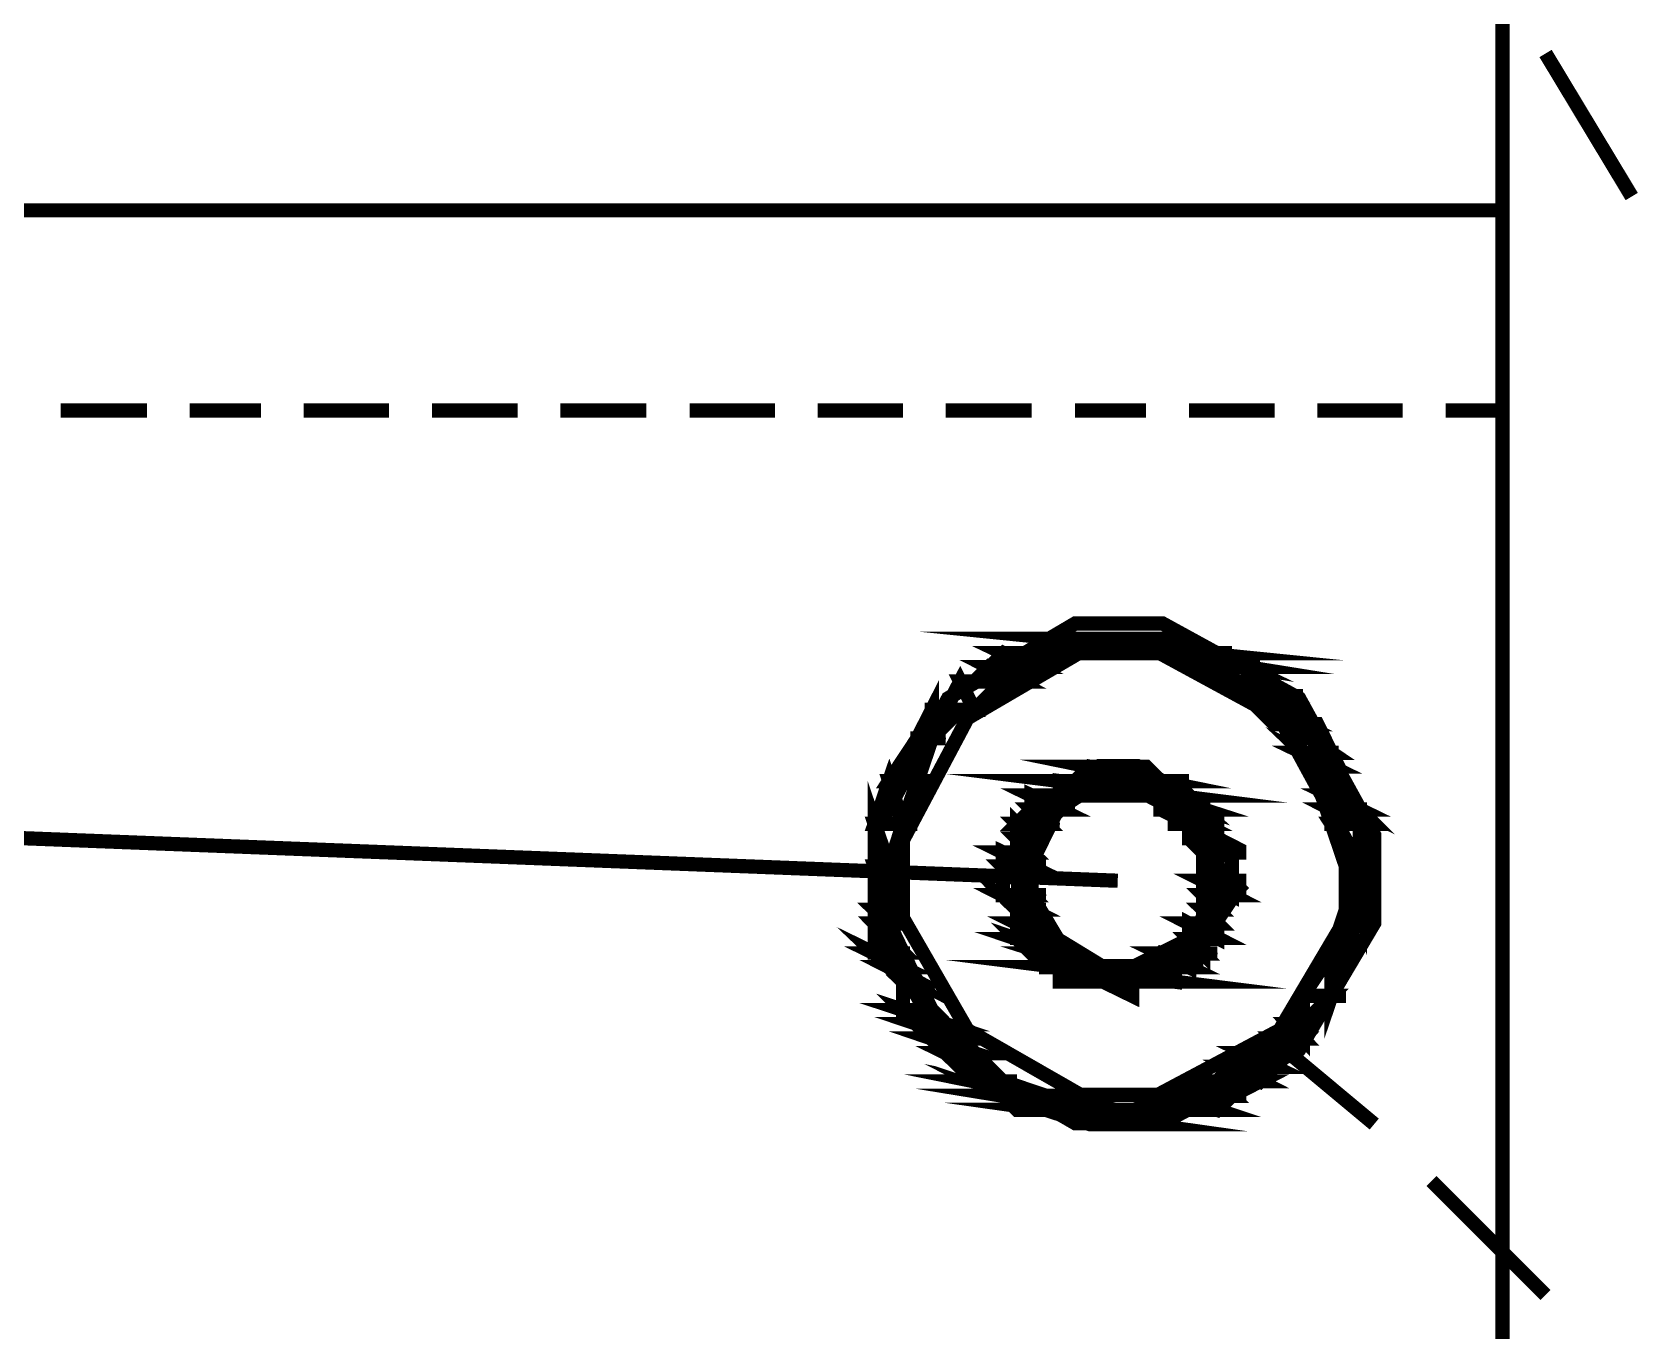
# Model space of a CAD drawing. Extents: x 219 to 1226, y 175 to 465.
# Drawn here: x 947.19 to 951.964, y 304.192 to 308.051 of the extents above; entities that cross this region are included whole.
import ezdxf

# ---------------------------------------------------------------- set-up
doc = ezdxf.new("R2010")
doc.units = 0
doc.header["$MEASUREMENT"] = 0
doc.layers.add('C00-00-00-BLACK', color=7, linetype='Continuous')
doc.layers.add('CFF-00-00', color=1, linetype='Continuous')

msp = doc.modelspace()

# ---------------------------------------------------------------- linework, layer by layer
at = {"layer": 'C00-00-00-BLACK', "const_width": 0.0423}
for points in [[(951.5584, 291.8362), (951.5584, 311.8872)], [(951.5584, 307.5212), (943.7144, 307.5212)], [(947.2754, 306.9262), (947.5314, 306.9262)], [(947.6584, 306.9262), (947.8704, 306.9262)], [(947.9974, 306.9262), (948.2504, 306.9262)], [(948.3784, 306.9262), (948.6324, 306.9262)], [(948.7594, 306.9262), (949.0154, 306.9262)], [(949.1434, 306.9262), (949.3974, 306.9262)], [(949.5244, 306.9262), (949.7774, 306.9262)], [(949.9044, 306.9262), (950.1594, 306.9262)], [(950.2884, 306.9262), (950.4994, 306.9262)], [(950.6274, 306.9262), (950.8814, 306.9262)], [(951.0084, 306.9262), (951.2614, 306.9262)], [(951.3894, 306.9262), (951.5584, 306.9262)]]:
    msp.add_lwpolyline(points, dxfattribs=at)
for points in [[(951.1774, 305.5292), (951.1774, 305.6652), (950.9544, 306.0712), (950.5494, 306.2932), (950.4154, 306.2932), (950.2884, 306.2932), (949.9114, 306.0712), (949.6934, 305.6652), (949.6934, 305.5292), (949.6934, 305.4032), (949.9114, 305.0272), (950.2884, 304.8092), (950.4154, 304.8092), (950.5494, 304.8092), (950.9544, 305.0272), (951.1774, 305.4032), (951.1774, 305.5292)], [(950.5424, 306.2482), (950.2434, 306.2482), (950.6694, 306.2052), (950.5424, 306.2482)], [(950.2434, 306.2482), (950.6694, 306.2052), (950.1594, 306.2052), (950.2434, 306.2482)], [(950.5424, 306.2482), (950.3314, 306.2482), (950.2434, 306.2482), (950.5424, 306.2482)], [(950.5424, 306.2052), (950.7974, 306.1642), (950.6694, 306.1642), (950.5424, 306.2052)], [(950.4154, 306.2482), (950.5424, 306.2482), (950.3314, 306.2482), (950.4154, 306.2482)], [(950.3314, 306.2482), (950.5424, 306.2482), (950.5854, 306.2482), (950.3314, 306.2482)], [(950.6694, 306.1642), (950.8814, 306.0782), (950.7974, 306.0782), (950.6694, 306.1642)], [(951.0934, 305.5292), (951.0934, 305.6502), (950.8964, 306.0122), (950.5354, 306.2082), (950.4154, 306.2082), (950.3044, 306.2082), (949.9694, 306.0122), (949.7774, 305.6502), (949.7774, 305.5292), (949.7774, 305.4182), (949.9694, 305.0852), (950.3044, 304.8932), (950.4154, 304.8932), (950.5354, 304.8932), (950.8964, 305.0852), (951.0934, 305.4182), (951.0934, 305.5292)], [(950.2884, 306.2052), (950.0764, 306.2052), (950.1624, 306.1642), (950.2884, 306.2052)], [(950.0764, 306.2052), (950.1624, 306.1642), (950.0354, 306.1642), (950.0764, 306.2052)], [(950.1594, 306.2052), (950.7114, 306.2052), (950.1164, 306.2052), (950.1594, 306.2052)], [(950.7114, 306.2052), (950.1164, 306.2052), (950.7114, 306.2052)], [(950.1164, 306.2052), (950.7114, 306.2052), (950.7544, 306.2052), (950.1164, 306.2052)], [(950.2884, 306.2052), (950.3314, 306.2052), (950.1164, 306.2052), (950.2884, 306.2052)], [(950.2884, 306.2052), (950.1164, 306.2052), (950.4154, 306.2052), (950.2884, 306.2052)], [(950.6694, 306.2052), (950.1594, 306.2052), (950.7114, 306.2052), (950.6694, 306.2052)], [(950.7114, 306.2052), (950.5424, 306.2052), (950.7974, 306.1642), (950.7114, 306.2052)], [(950.7114, 306.2052), (950.4154, 306.2052), (950.7114, 306.2052)], [(950.4154, 306.2052), (950.7114, 306.2052), (950.5424, 306.2052), (950.4154, 306.2052)], [(949.9474, 306.1212), (949.9894, 306.0372), (949.9044, 306.0372), (949.9474, 306.1212)], [(950.0324, 306.1642), (950.1164, 306.1212), (949.9894, 306.1212), (950.0324, 306.1642)], [(950.1594, 306.1642), (950.0324, 306.1642), (950.1164, 306.1212), (950.1594, 306.1642)], [(950.7974, 306.1642), (950.6694, 306.1642), (950.8814, 306.0782), (950.7974, 306.1642)], [(950.7974, 306.1642), (950.6694, 306.1642), (950.7974, 306.1642)], [(950.6694, 306.1642), (950.7974, 306.1642), (950.8384, 306.1642), (950.6694, 306.1642)], [(950.7974, 306.0782), (950.9654, 305.9942), (950.8814, 305.9942), (950.7974, 306.0782)], [(949.8634, 306.0372), (949.8634, 305.9522), (949.8204, 305.9522), (949.8634, 306.0372)], [(950.0744, 306.1212), (949.9474, 306.1212), (949.9894, 306.0372), (950.0744, 306.1212)], [(949.9894, 306.1212), (950.0744, 306.1212), (949.9474, 306.1212), (949.9894, 306.1212)], [(950.1164, 306.1212), (949.9894, 306.1212), (950.0744, 306.1212), (950.1164, 306.1212)], [(949.9044, 306.0372), (949.9474, 306.0372), (949.8634, 306.0372), (949.9044, 306.0372)], [(949.9474, 306.0372), (949.8634, 306.0372), (949.8634, 305.9522), (949.9474, 306.0372)], [(949.9894, 306.0372), (949.9044, 306.0372), (949.9474, 306.0372), (949.9894, 306.0372)], [(950.9244, 306.0782), (950.7974, 306.0782), (950.9654, 305.9942), (950.9244, 306.0782)], [(950.9244, 306.0782), (950.9654, 306.0782), (950.7974, 306.0782), (950.9244, 306.0782)], [(950.9244, 306.0782), (950.7974, 306.0782), (950.8814, 306.0782), (950.9244, 306.0782)], [(950.9244, 305.9942), (951.0504, 305.9092), (950.9654, 305.9092), (950.9244, 305.9942)], [(949.8204, 305.9522), (949.8204, 305.8252), (949.7364, 305.8252), (949.8204, 305.9522)], [(951.0084, 305.9942), (950.9244, 305.9942), (951.0504, 305.9092), (951.0084, 305.9942)], [(950.9654, 305.9942), (950.8814, 305.9942), (951.0084, 305.9942), (950.9654, 305.9942)], [(950.8814, 305.9942), (951.0084, 305.9942), (950.9244, 305.9942), (950.8814, 305.9942)], [(949.8634, 305.9522), (949.8204, 305.9522), (949.8634, 305.9522)], [(949.8204, 305.9522), (949.8634, 305.9522), (949.9044, 305.9522), (949.8204, 305.9522)], [(949.8634, 305.9522), (949.8204, 305.9522), (949.8204, 305.8252), (949.8634, 305.9522)], [(950.9654, 305.9092), (951.0504, 305.8682), (951.0084, 305.8682), (950.9654, 305.9092)], [(951.0084, 305.8682), (951.0934, 305.7822), (951.0504, 305.7822), (951.0084, 305.8682)], [(951.0504, 305.9092), (950.9654, 305.9092), (951.0504, 305.8682), (951.0504, 305.9092)], [(949.7364, 305.8252), (949.7774, 305.6982), (949.6934, 305.6982), (949.7364, 305.8252)], [(950.7544, 305.5292), (950.7544, 305.5882), (950.6484, 305.7642), (950.4734, 305.8702), (950.4154, 305.8702), (950.3614, 305.8702), (950.2034, 305.7642), (950.1194, 305.5882), (950.1194, 305.5292), (950.1194, 305.4762), (950.2034, 305.3182), (950.3614, 305.2322), (950.4154, 305.2322), (950.4734, 305.2322), (950.6484, 305.3182), (950.7544, 305.4762), (950.7544, 305.5292)], [(950.4994, 305.8682), (950.3314, 305.8682), (950.5424, 305.8252), (950.4994, 305.8682)], [(950.3314, 305.8682), (950.5424, 305.8252), (950.2884, 305.8252), (950.3314, 305.8682)], [(950.3724, 305.8682), (950.4994, 305.8682), (950.3314, 305.8682), (950.3724, 305.8682)], [(950.4154, 305.8682), (950.4584, 305.8682), (950.3724, 305.8682), (950.4154, 305.8682)], [(950.4584, 305.8682), (950.3724, 305.8682), (950.4994, 305.8682), (950.4584, 305.8682)], [(951.0504, 305.8682), (951.0084, 305.8682), (951.0934, 305.7822), (951.0504, 305.8682)], [(949.6934, 305.6982), (949.7364, 305.5712), (949.6934, 305.5712), (949.6934, 305.6982)], [(949.8204, 305.8252), (949.7364, 305.8252), (949.7774, 305.6982), (949.8204, 305.8252)], [(949.8204, 305.8252), (949.7364, 305.8252), (949.8204, 305.8252)], [(949.7364, 305.8252), (949.8204, 305.8252), (949.8634, 305.8252), (949.7364, 305.8252)], [(950.5854, 305.8252), (950.2434, 305.8252), (950.5854, 305.7822), (950.5854, 305.8252)], [(950.7114, 305.5292), (950.7114, 305.5822), (950.6264, 305.7412), (950.4654, 305.8252), (950.4134, 305.8252), (950.3684, 305.8252), (950.2374, 305.7412), (950.1594, 305.5822), (950.1594, 305.5292), (950.1594, 305.4862), (950.2374, 305.3552), (950.3684, 305.2752), (950.4134, 305.2752), (950.4654, 305.2752), (950.6264, 305.3552), (950.7114, 305.4862), (950.7114, 305.5292)], [(950.2434, 305.8252), (950.5854, 305.7822), (950.2434, 305.7822), (950.2434, 305.8252)], [(950.2884, 305.8252), (950.5854, 305.8252), (950.2434, 305.8252), (950.2884, 305.8252)], [(950.5854, 305.8252), (950.2434, 305.8252), (950.5854, 305.8252)], [(950.2434, 305.8252), (950.5854, 305.8252), (950.6274, 305.8252), (950.2434, 305.8252)], [(950.5424, 305.8252), (950.2884, 305.8252), (950.5424, 305.8252)], [(950.2884, 305.8252), (950.5424, 305.8252), (950.5854, 305.8252), (950.2884, 305.8252)], [(950.5424, 305.8252), (950.2884, 305.8252), (950.5854, 305.8252), (950.5424, 305.8252)], [(951.0504, 305.6982), (951.1344, 305.5712), (951.0934, 305.5712), (951.0504, 305.6982)], [(950.1594, 305.7412), (950.2024, 305.6982), (950.1164, 305.6982), (950.1594, 305.7412)], [(950.2884, 305.7822), (950.1594, 305.7822), (950.2434, 305.7412), (950.2884, 305.7822)], [(950.1594, 305.7822), (950.2434, 305.7412), (950.1594, 305.7412), (950.1594, 305.7822)], [(950.2024, 305.7822), (950.2884, 305.7822), (950.1594, 305.7822), (950.2024, 305.7822)], [(950.2434, 305.7822), (950.3724, 305.7822), (950.2024, 305.7822), (950.2434, 305.7822)], [(950.2884, 305.7822), (950.2024, 305.7822), (950.2884, 305.7822)], [(950.3314, 305.7822), (950.3724, 305.7822), (950.2034, 305.7822), (950.3314, 305.7822)], [(950.3314, 305.7822), (950.2034, 305.7822), (950.3724, 305.7822), (950.3314, 305.7822)], [(950.2884, 305.7822), (950.3314, 305.7822), (950.2034, 305.7822), (950.2884, 305.7822)], [(950.2884, 305.7822), (950.2034, 305.7822), (950.3314, 305.7822), (950.2884, 305.7822)], [(950.4154, 305.7822), (950.2434, 305.7822), (950.3724, 305.7822), (950.4154, 305.7822)], [(950.5854, 305.7822), (950.4154, 305.7822), (950.6274, 305.7822), (950.5854, 305.7822)], [(950.4154, 305.7822), (950.6274, 305.7822), (950.4584, 305.7822), (950.4154, 305.7822)], [(950.6274, 305.7822), (950.5424, 305.7822), (950.6694, 305.7412), (950.6274, 305.7822)], [(950.6274, 305.7822), (950.4584, 305.7822), (950.6274, 305.7822)], [(950.4584, 305.7822), (950.6274, 305.7822), (950.4994, 305.7822), (950.4584, 305.7822)], [(950.6274, 305.7822), (950.4994, 305.7822), (950.6274, 305.7822)], [(950.4994, 305.7822), (950.6274, 305.7822), (950.5424, 305.7822), (950.4994, 305.7822)], [(950.5424, 305.7822), (950.6694, 305.7412), (950.5424, 305.7412), (950.5424, 305.7822)], [(950.5854, 305.7412), (950.6694, 305.6982), (950.5854, 305.6982), (950.5854, 305.7412)], [(951.0934, 305.7822), (951.0504, 305.7822), (951.1344, 305.7412), (951.0934, 305.7822)], [(951.0504, 305.7822), (951.1344, 305.7412), (951.0504, 305.7412), (951.0504, 305.7822)], [(951.0504, 305.7412), (951.1344, 305.6982), (951.0504, 305.6982), (951.0504, 305.7412)], [(950.1164, 305.6982), (950.1594, 305.6552), (950.1164, 305.6552), (950.1164, 305.6982)], [(950.2434, 305.7412), (950.1594, 305.7412), (950.2024, 305.6982), (950.2434, 305.7412)], [(950.2434, 305.7412), (950.1594, 305.7412), (950.2434, 305.7412)], [(950.1594, 305.7412), (950.2434, 305.7412), (950.2884, 305.7412), (950.1594, 305.7412)], [(950.6694, 305.7412), (950.5854, 305.7412), (950.6694, 305.6982), (950.6694, 305.7412)], [(950.6694, 305.7412), (950.5424, 305.7412), (950.6694, 305.7412)], [(950.5424, 305.7412), (950.6694, 305.7412), (950.5854, 305.7412), (950.5424, 305.7412)], [(950.6274, 305.6982), (950.7114, 305.6552), (950.6274, 305.6552), (950.6274, 305.6982)], [(951.1344, 305.7412), (951.0504, 305.7412), (951.1344, 305.6982), (951.1344, 305.7412)], [(949.7774, 305.6982), (949.6934, 305.6982), (949.7364, 305.5712), (949.7774, 305.6982)], [(949.6934, 305.6982), (949.7774, 305.6982), (949.8204, 305.6982), (949.6934, 305.6982)], [(949.7774, 305.6982), (949.8204, 305.6982), (949.6934, 305.6982), (949.7774, 305.6982)], [(949.6934, 305.5712), (949.7364, 305.4432), (949.6934, 305.4432), (949.6934, 305.5712)], [(950.1594, 305.6552), (950.1164, 305.6552), (950.1594, 305.6132), (950.1594, 305.6552)], [(950.2024, 305.6982), (950.1164, 305.6982), (950.1594, 305.6552), (950.2024, 305.6982)], [(950.1164, 305.6982), (950.2024, 305.6982), (950.2434, 305.6982), (950.1164, 305.6982)], [(950.2024, 305.6982), (950.2434, 305.6982), (950.1164, 305.6982), (950.2024, 305.6982)], [(950.1164, 305.6552), (950.1594, 305.6132), (950.1164, 305.6132), (950.1164, 305.6552)], [(950.7114, 305.6982), (950.6274, 305.6982), (950.7114, 305.6552), (950.7114, 305.6982)], [(950.6694, 305.6982), (950.5854, 305.6982), (950.7114, 305.6982), (950.6694, 305.6982)], [(950.5854, 305.6982), (950.7114, 305.6982), (950.6274, 305.6982), (950.5854, 305.6982)], [(950.7114, 305.6552), (950.6274, 305.6552), (950.7114, 305.6552)], [(950.6274, 305.6552), (950.7114, 305.6552), (950.6694, 305.6552), (950.6274, 305.6552)], [(950.7114, 305.6552), (950.6694, 305.6552), (950.7114, 305.6132), (950.7114, 305.6552)], [(950.6694, 305.6552), (950.7114, 305.6132), (950.6694, 305.6132), (950.6694, 305.6552)], [(951.1344, 305.6982), (951.0504, 305.6982), (951.1344, 305.5712), (951.1344, 305.6982)], [(951.0934, 305.5712), (951.1344, 305.4432), (951.0934, 305.4432), (951.0934, 305.5712)], [(950.1594, 305.6132), (950.0744, 305.6132), (950.1594, 305.5712), (950.1594, 305.6132)], [(950.0744, 305.6132), (950.1594, 305.5712), (950.0744, 305.5712), (950.0744, 305.6132)], [(950.1164, 305.6132), (950.1594, 305.6132), (950.0744, 305.6132), (950.1164, 305.6132)], [(950.1594, 305.6132), (950.1164, 305.6132), (950.1594, 305.6132)], [(950.7544, 305.6132), (950.6694, 305.6132), (950.7544, 305.5292), (950.7544, 305.6132)], [(950.6694, 305.6132), (950.7544, 305.5292), (950.6694, 305.5292), (950.6694, 305.6132)], [(950.7544, 305.6132), (950.7974, 305.6132), (950.6694, 305.6132), (950.7544, 305.6132)], [(950.7544, 305.6132), (950.6694, 305.6132), (950.7114, 305.6132), (950.7544, 305.6132)], [(949.7364, 305.5712), (949.6934, 305.5712), (949.7364, 305.4432), (949.7364, 305.5712)], [(949.6934, 305.5712), (949.7364, 305.5712), (949.7774, 305.5712), (949.6934, 305.5712)], [(949.7364, 305.5712), (949.7774, 305.5712), (949.6934, 305.5712), (949.7364, 305.5712)], [(950.1594, 305.5712), (950.0744, 305.5712), (950.1594, 305.4862), (950.1594, 305.5712)], [(950.0744, 305.5712), (950.1594, 305.4862), (950.0744, 305.4862), (950.0744, 305.5712)], [(950.1594, 305.5712), (950.0744, 305.5712), (950.1594, 305.5712)], [(950.0744, 305.5712), (950.1594, 305.5712), (950.2024, 305.5712), (950.0744, 305.5712)], [(951.1344, 305.5712), (951.0934, 305.5712), (951.1344, 305.4432), (951.1344, 305.5712)], [(951.0934, 305.5712), (951.1344, 305.5712), (951.1774, 305.5712), (951.0934, 305.5712)], [(951.1344, 305.5712), (951.1774, 305.5712), (951.0934, 305.5712), (951.1344, 305.5712)], [(950.0744, 305.4862), (950.1594, 305.4432), (950.1164, 305.4432), (950.0744, 305.4862)], [(950.7544, 305.5292), (950.6694, 305.5292), (950.7544, 305.4862), (950.7544, 305.5292)], [(950.6694, 305.5292), (950.7544, 305.4862), (950.6694, 305.4862), (950.6694, 305.5292)], [(950.7544, 305.5292), (950.6694, 305.5292), (950.7544, 305.5292)], [(950.6694, 305.5292), (950.7544, 305.5292), (950.7974, 305.5292), (950.6694, 305.5292)], [(950.6694, 305.4862), (950.7114, 305.4432), (950.6694, 305.4432), (950.6694, 305.4862)], [(951.0934, 305.4432), (951.0934, 305.3162), (951.0504, 305.3162), (951.0934, 305.4432)], [(949.6934, 305.4432), (949.7364, 305.4022), (949.6934, 305.4022), (949.6934, 305.4432)], [(950.1594, 305.4862), (950.0744, 305.4862), (950.1594, 305.4432), (950.1594, 305.4862)], [(950.1594, 305.4862), (950.0744, 305.4862), (950.1594, 305.4862)], [(950.0744, 305.4862), (950.1594, 305.4862), (950.2024, 305.4862), (950.0744, 305.4862)], [(950.1164, 305.4432), (950.1594, 305.4022), (950.1164, 305.4022), (950.1164, 305.4432)], [(950.7544, 305.4862), (950.6694, 305.4862), (950.7114, 305.4432), (950.7544, 305.4862)], [(950.7544, 305.4862), (950.6694, 305.4862), (950.7544, 305.4862)], [(950.6694, 305.4862), (950.7544, 305.4862), (950.7974, 305.4862), (950.6694, 305.4862)], [(950.6694, 305.4432), (950.7114, 305.4022), (950.6694, 305.4022), (950.6694, 305.4432)], [(949.7364, 305.4432), (949.6934, 305.4432), (949.7364, 305.4022), (949.7364, 305.4432)], [(949.6934, 305.4022), (949.7774, 305.3162), (949.6934, 305.3162), (949.6934, 305.4022)], [(950.1594, 305.4022), (950.1164, 305.4022), (950.2024, 305.3592), (950.1594, 305.4022)], [(950.1594, 305.4432), (950.1164, 305.4432), (950.1594, 305.4022), (950.1594, 305.4432)], [(950.1164, 305.4432), (950.1594, 305.4432), (950.2024, 305.4432), (950.1164, 305.4432)], [(950.1594, 305.4432), (950.2024, 305.4432), (950.1164, 305.4432), (950.1594, 305.4432)], [(950.1164, 305.4022), (950.2024, 305.3592), (950.1164, 305.3592), (950.1164, 305.4022)], [(950.6274, 305.4022), (950.7114, 305.3592), (950.6274, 305.3592), (950.6274, 305.4022)], [(950.7114, 305.4432), (950.6694, 305.4432), (950.7114, 305.4022), (950.7114, 305.4432)], [(951.0934, 305.4432), (951.1344, 305.4432), (951.1774, 305.4432), (951.0934, 305.4432)], [(951.1344, 305.4432), (951.1774, 305.4432), (951.0934, 305.4432), (951.1344, 305.4432)], [(951.1344, 305.4432), (951.0934, 305.4432), (951.0934, 305.3162), (951.1344, 305.4432)], [(949.6934, 305.3132), (949.7774, 305.2722), (949.7364, 305.2722), (949.6934, 305.3132)], [(949.7364, 305.4022), (949.6934, 305.4022), (949.7774, 305.3162), (949.7364, 305.4022)], [(950.1164, 305.3562), (950.2434, 305.3132), (950.1594, 305.3132), (950.1164, 305.3562)], [(950.7114, 305.4022), (950.6274, 305.4022), (950.7114, 305.3592), (950.7114, 305.4022)], [(950.6694, 305.4022), (950.7114, 305.4022), (950.6274, 305.4022), (950.6694, 305.4022)], [(950.7114, 305.4022), (950.6694, 305.4022), (950.7114, 305.4022)], [(949.7364, 305.2722), (949.8204, 305.2292), (949.7774, 305.2292), (949.7364, 305.2722)], [(950.2024, 305.3562), (950.1164, 305.3562), (950.2434, 305.3132), (950.2024, 305.3562)], [(950.2024, 305.3592), (950.1164, 305.3592), (950.2024, 305.3592)], [(950.1164, 305.3592), (950.2024, 305.3592), (950.2434, 305.3592), (950.1164, 305.3592)], [(950.2024, 305.3132), (950.3314, 305.2722), (950.2024, 305.2722), (950.2024, 305.3132)], [(950.6274, 305.3562), (950.6694, 305.3132), (950.5854, 305.3132), (950.6274, 305.3562)], [(950.6694, 305.3562), (950.6274, 305.3562), (950.6694, 305.3132), (950.6694, 305.3562)], [(950.6694, 305.3562), (950.7114, 305.3562), (950.6274, 305.3562), (950.6694, 305.3562)], [(950.6694, 305.3562), (950.6274, 305.3562), (950.7114, 305.3562), (950.6694, 305.3562)], [(951.0504, 305.3132), (951.0504, 305.1872), (950.9654, 305.1872), (951.0504, 305.3132)], [(949.7774, 305.3132), (949.6934, 305.3132), (949.7774, 305.2722), (949.7774, 305.3132)], [(949.7774, 305.2722), (949.7364, 305.2722), (949.8204, 305.2292), (949.7774, 305.2722)], [(950.5854, 305.2722), (950.2434, 305.2722), (950.5854, 305.2292), (950.5854, 305.2722)], [(950.2884, 305.3132), (950.2024, 305.3132), (950.3314, 305.2722), (950.2884, 305.3132)], [(950.2434, 305.3132), (950.1594, 305.3132), (950.2434, 305.3132)], [(950.1594, 305.3132), (950.2434, 305.3132), (950.2884, 305.3132), (950.1594, 305.3132)], [(950.2434, 305.3132), (950.1594, 305.3132), (950.2864, 305.3132), (950.2434, 305.3132)], [(950.1594, 305.3132), (950.2864, 305.3132), (950.2024, 305.3132), (950.1594, 305.3132)], [(950.3314, 305.2722), (950.2024, 305.2722), (950.3314, 305.2722)], [(950.2024, 305.2722), (950.3314, 305.2722), (950.3724, 305.2722), (950.2024, 305.2722)], [(950.3724, 305.2722), (950.4154, 305.2722), (950.2034, 305.2722), (950.3724, 305.2722)], [(950.3724, 305.2722), (950.2034, 305.2722), (950.3314, 305.2722), (950.3724, 305.2722)], [(950.3724, 305.2722), (950.2034, 305.2722), (950.4154, 305.2722), (950.3724, 305.2722)], [(950.2034, 305.2722), (950.4154, 305.2722), (950.2464, 305.2722), (950.2034, 305.2722)], [(950.2434, 305.2722), (950.5854, 305.2292), (950.2434, 305.2292), (950.2434, 305.2722)], [(950.4584, 305.2722), (950.5854, 305.2722), (950.4154, 305.2722), (950.4584, 305.2722)], [(950.6274, 305.2722), (950.4994, 305.2722), (950.4584, 305.2722), (950.6274, 305.2722)], [(950.5854, 305.2722), (950.6274, 305.2722), (950.4584, 305.2722), (950.5854, 305.2722)], [(950.5854, 305.2722), (950.4584, 305.2722), (950.6274, 305.2722), (950.5854, 305.2722)], [(950.5854, 305.2722), (950.4584, 305.2722), (950.5854, 305.2722)], [(950.5424, 305.3132), (950.6274, 305.2722), (950.4994, 305.2722), (950.5424, 305.3132)], [(950.6274, 305.3132), (950.5424, 305.3132), (950.6274, 305.2722), (950.6274, 305.3132)], [(950.4994, 305.2722), (950.6274, 305.2722), (950.6694, 305.2722), (950.4994, 305.2722)], [(950.6694, 305.3132), (950.5854, 305.3132), (950.5424, 305.3132), (950.6694, 305.3132)], [(950.6274, 305.3132), (950.6694, 305.3132), (950.5424, 305.3132), (950.6274, 305.3132)], [(950.6274, 305.3132), (950.5424, 305.3132), (950.6694, 305.3132), (950.6274, 305.3132)], [(950.5854, 305.3132), (950.6694, 305.3132), (950.7114, 305.3132), (950.5854, 305.3132)], [(951.0504, 305.3132), (951.0934, 305.3132), (951.1344, 305.3132), (951.0504, 305.3132)], [(951.0934, 305.3132), (951.1344, 305.3132), (951.0504, 305.3132), (951.0934, 305.3132)], [(951.0934, 305.3132), (951.0504, 305.3132), (951.0504, 305.1872), (951.0934, 305.3132)], [(949.8204, 305.2292), (949.7774, 305.2292), (949.8634, 305.1452), (949.8204, 305.2292)], [(949.7774, 305.2292), (949.8634, 305.1452), (949.7774, 305.1452), (949.7774, 305.2292)], [(950.5854, 305.2292), (950.2464, 305.2292), (950.5424, 305.2292), (950.5854, 305.2292)], [(950.2464, 305.2292), (950.5424, 305.2292), (950.2884, 305.2292), (950.2464, 305.2292)], [(950.5424, 305.2292), (950.2884, 305.2292), (950.4994, 305.2292), (950.5424, 305.2292)], [(950.2884, 305.2292), (950.4994, 305.2292), (950.3314, 305.2292), (950.2884, 305.2292)], [(950.3724, 305.2292), (950.4584, 305.2292), (950.4584, 305.1872), (950.3724, 305.2292)], [(950.4994, 305.2292), (950.3314, 305.2292), (950.4994, 305.2292)], [(950.3314, 305.2292), (950.4994, 305.2292), (950.5424, 305.2292), (950.3314, 305.2292)], [(950.3314, 305.2292), (950.3724, 305.2292), (950.4584, 305.2292), (950.3314, 305.2292)], [(950.3314, 305.2292), (950.4994, 305.2292), (950.4584, 305.2292), (950.3314, 305.2292)], [(950.9654, 305.1872), (950.9654, 305.1032), (950.9244, 305.1032), (950.9654, 305.1872)], [(951.0504, 305.1872), (950.9654, 305.1872), (951.0504, 305.1872)], [(950.9654, 305.1872), (951.0504, 305.1872), (951.0934, 305.1872), (950.9654, 305.1872)], [(951.0504, 305.1872), (950.9654, 305.1872), (950.9654, 305.1032), (951.0504, 305.1872)], [(949.8634, 305.1452), (949.7774, 305.1452), (949.9044, 305.1032), (949.8634, 305.1452)], [(949.7774, 305.1452), (949.9044, 305.1032), (949.8204, 305.1032), (949.7774, 305.1452)], [(949.8204, 305.1032), (949.9474, 305.0602), (949.8634, 305.0602), (949.8204, 305.1032)], [(949.9044, 305.1032), (949.8204, 305.1032), (949.9474, 305.0602), (949.9044, 305.1032)], [(949.8634, 305.0602), (949.9894, 305.0172), (949.9044, 305.0172), (949.8634, 305.0602)], [(950.9244, 305.1032), (950.9654, 305.0602), (950.8814, 305.0602), (950.9244, 305.1032)], [(950.9654, 305.1032), (950.9244, 305.1032), (950.9654, 305.0602), (950.9654, 305.1032)], [(949.9474, 305.0602), (949.8634, 305.0602), (949.9894, 305.0172), (949.9474, 305.0602)], [(949.9044, 305.0172), (950.0744, 304.9332), (949.9894, 304.9332), (949.9044, 305.0172)], [(950.8814, 305.0602), (950.9244, 305.0172), (950.7974, 305.0172), (950.8814, 305.0602)], [(950.9654, 305.0602), (950.8814, 305.0602), (950.9244, 305.0172), (950.9654, 305.0602)], [(949.9894, 305.0172), (949.9044, 305.0172), (950.0744, 304.9332), (949.9894, 305.0172)], [(950.7974, 305.0172), (950.8814, 304.9762), (950.7544, 304.9762), (950.7974, 305.0172)], [(950.9244, 305.0172), (950.7974, 305.0172), (950.8814, 304.9762), (950.9244, 305.0172)], [(950.0744, 304.9332), (949.9894, 304.9332), (950.2024, 304.8902), (950.0744, 304.9332)], [(949.9894, 304.9332), (950.2024, 304.8902), (950.0744, 304.8902), (949.9894, 304.9332)], [(950.7544, 304.9762), (950.8384, 304.9332), (950.7114, 304.9332), (950.7544, 304.9762)], [(950.8814, 304.9762), (950.7544, 304.9762), (950.8384, 304.9332), (950.8814, 304.9762)], [(950.2884, 304.8902), (950.0744, 304.8902), (950.3314, 304.8482), (950.2884, 304.8902)], [(950.0744, 304.9332), (949.9894, 304.9332), (950.0744, 304.9332)], [(949.9894, 304.9332), (950.0744, 304.9332), (950.1164, 304.9332), (949.9894, 304.9332)], [(950.0744, 304.8902), (950.3314, 304.8482), (950.1164, 304.8482), (950.0744, 304.8902)], [(950.2884, 304.8902), (950.3314, 304.8902), (950.0744, 304.8902), (950.2884, 304.8902)], [(950.2884, 304.8902), (950.0744, 304.8902), (950.2024, 304.8902), (950.2884, 304.8902)], [(950.5854, 304.8902), (950.7114, 304.8482), (950.4994, 304.8482), (950.5854, 304.8902)], [(950.7544, 304.8902), (950.5854, 304.8902), (950.7114, 304.8482), (950.7544, 304.8902)], [(950.7114, 304.9332), (950.7544, 304.8902), (950.5854, 304.8902), (950.7114, 304.9332)], [(950.7544, 304.8902), (950.5854, 304.8902), (950.7544, 304.8902)], [(950.5854, 304.8902), (950.7544, 304.8902), (950.7974, 304.8902), (950.5854, 304.8902)], [(950.8384, 304.9332), (950.7114, 304.9332), (950.7544, 304.8902), (950.8384, 304.9332)], [(950.2024, 304.8482), (950.5854, 304.8482), (950.4994, 304.8062), (950.2024, 304.8482)], [(950.2024, 304.8482), (950.3314, 304.8062), (950.4994, 304.8062), (950.2024, 304.8482)], [(950.4584, 304.8482), (950.4994, 304.8482), (950.1164, 304.8482), (950.4584, 304.8482)], [(950.4584, 304.8482), (950.1164, 304.8482), (950.3314, 304.8482), (950.4584, 304.8482)], [(950.7114, 304.8482), (950.1164, 304.8482), (950.6274, 304.8482), (950.7114, 304.8482)], [(950.1164, 304.8482), (950.6274, 304.8482), (950.2024, 304.8482), (950.1164, 304.8482)], [(950.5854, 304.8482), (950.6274, 304.8482), (950.2024, 304.8482), (950.5854, 304.8482)], [(950.5854, 304.8482), (950.2024, 304.8482), (950.6274, 304.8482), (950.5854, 304.8482)], [(950.4994, 304.8482), (950.7114, 304.8482), (950.4584, 304.8482), (950.4994, 304.8482)], [(950.7114, 304.8482), (950.4994, 304.8482), (950.7114, 304.8482)], [(950.3314, 304.8062), (950.4994, 304.8062), (950.3724, 304.8062), (950.3314, 304.8062)]]:
    msp.add_lwpolyline(points, close=True, dxfattribs=at)
at = {"layer": 'C00-00-00-BLACK'}
for points in [[(950.2434, 306.2482), (950.6694, 306.2052), (950.1594, 306.2052), (950.2434, 306.2482)], [(950.5424, 306.2482), (950.3314, 306.2482), (950.2434, 306.2482), (950.5424, 306.2482)], [(950.5424, 306.2482), (950.2434, 306.2482), (950.6694, 306.2052), (950.5424, 306.2482)], [(950.4154, 306.2482), (950.5424, 306.2482), (950.3314, 306.2482), (950.4154, 306.2482)], [(950.3314, 306.2482), (950.5424, 306.2482), (950.5854, 306.2482), (950.3314, 306.2482)], [(950.0764, 306.2052), (950.1624, 306.1642), (950.0354, 306.1642), (950.0764, 306.2052)], [(950.2884, 306.2052), (950.0764, 306.2052), (950.1624, 306.1642), (950.2884, 306.2052)], [(950.1594, 306.2052), (950.7114, 306.2052), (950.1164, 306.2052), (950.1594, 306.2052)], [(950.7114, 306.2052), (950.1164, 306.2052), (950.7114, 306.2052)], [(950.1164, 306.2052), (950.7114, 306.2052), (950.7544, 306.2052), (950.1164, 306.2052)], [(950.2884, 306.2052), (950.3314, 306.2052), (950.1164, 306.2052), (950.2884, 306.2052)], [(950.2884, 306.2052), (950.1164, 306.2052), (950.4154, 306.2052), (950.2884, 306.2052)], [(950.6694, 306.2052), (950.1594, 306.2052), (950.7114, 306.2052), (950.6694, 306.2052)], [(950.7114, 306.2052), (950.4154, 306.2052), (950.7114, 306.2052)], [(950.4154, 306.2052), (950.7114, 306.2052), (950.5424, 306.2052), (950.4154, 306.2052)], [(950.7114, 306.2052), (950.5424, 306.2052), (950.7974, 306.1642), (950.7114, 306.2052)], [(950.5424, 306.2052), (950.7974, 306.1642), (950.6694, 306.1642), (950.5424, 306.2052)], [(950.0324, 306.1642), (950.1164, 306.1212), (949.9894, 306.1212), (950.0324, 306.1642)], [(950.1594, 306.1642), (950.0324, 306.1642), (950.1164, 306.1212), (950.1594, 306.1642)], [(950.7974, 306.1642), (950.6694, 306.1642), (950.7974, 306.1642)], [(950.6694, 306.1642), (950.7974, 306.1642), (950.8384, 306.1642), (950.6694, 306.1642)], [(950.7974, 306.1642), (950.6694, 306.1642), (950.8814, 306.0782), (950.7974, 306.1642)], [(950.6694, 306.1642), (950.8814, 306.0782), (950.7974, 306.0782), (950.6694, 306.1642)], [(949.9474, 306.1212), (949.9894, 306.0372), (949.9044, 306.0372), (949.9474, 306.1212)], [(949.9894, 306.1212), (950.0744, 306.1212), (949.9474, 306.1212), (949.9894, 306.1212)], [(950.0744, 306.1212), (949.9474, 306.1212), (949.9894, 306.0372), (950.0744, 306.1212)], [(950.1164, 306.1212), (949.9894, 306.1212), (950.0744, 306.1212), (950.1164, 306.1212)], [(950.9244, 306.0782), (950.9654, 306.0782), (950.7974, 306.0782), (950.9244, 306.0782)], [(950.9244, 306.0782), (950.7974, 306.0782), (950.8814, 306.0782), (950.9244, 306.0782)], [(950.9244, 306.0782), (950.7974, 306.0782), (950.9654, 305.9942), (950.9244, 306.0782)], [(950.7974, 306.0782), (950.9654, 305.9942), (950.8814, 305.9942), (950.7974, 306.0782)], [(949.8634, 306.0372), (949.8634, 305.9522), (949.8204, 305.9522), (949.8634, 306.0372)], [(949.9044, 306.0372), (949.9474, 306.0372), (949.8634, 306.0372), (949.9044, 306.0372)], [(949.9474, 306.0372), (949.8634, 306.0372), (949.8634, 305.9522), (949.9474, 306.0372)], [(949.9894, 306.0372), (949.9044, 306.0372), (949.9474, 306.0372), (949.9894, 306.0372)], [(950.9654, 305.9942), (950.8814, 305.9942), (951.0084, 305.9942), (950.9654, 305.9942)], [(950.8814, 305.9942), (951.0084, 305.9942), (950.9244, 305.9942), (950.8814, 305.9942)], [(951.0084, 305.9942), (950.9244, 305.9942), (951.0504, 305.9092), (951.0084, 305.9942)], [(950.9244, 305.9942), (951.0504, 305.9092), (950.9654, 305.9092), (950.9244, 305.9942)], [(949.8204, 305.9522), (949.8204, 305.8252), (949.7364, 305.8252), (949.8204, 305.9522)], [(949.8634, 305.9522), (949.8204, 305.9522), (949.8634, 305.9522)], [(949.8204, 305.9522), (949.8634, 305.9522), (949.9044, 305.9522), (949.8204, 305.9522)], [(949.8634, 305.9522), (949.8204, 305.9522), (949.8204, 305.8252), (949.8634, 305.9522)], [(950.3314, 305.8682), (950.5424, 305.8252), (950.2884, 305.8252), (950.3314, 305.8682)], [(950.3724, 305.8682), (950.4994, 305.8682), (950.3314, 305.8682), (950.3724, 305.8682)], [(950.4994, 305.8682), (950.3314, 305.8682), (950.5424, 305.8252), (950.4994, 305.8682)], [(950.4154, 305.8682), (950.4584, 305.8682), (950.3724, 305.8682), (950.4154, 305.8682)], [(950.4584, 305.8682), (950.3724, 305.8682), (950.4994, 305.8682), (950.4584, 305.8682)], [(951.0504, 305.9092), (950.9654, 305.9092), (951.0504, 305.8682), (951.0504, 305.9092)], [(950.9654, 305.9092), (951.0504, 305.8682), (951.0084, 305.8682), (950.9654, 305.9092)], [(951.0504, 305.8682), (951.0084, 305.8682), (951.0934, 305.7822), (951.0504, 305.8682)], [(951.0084, 305.8682), (951.0934, 305.7822), (951.0504, 305.7822), (951.0084, 305.8682)], [(949.7364, 305.8252), (949.7774, 305.6982), (949.6934, 305.6982), (949.7364, 305.8252)], [(949.8204, 305.8252), (949.7364, 305.8252), (949.8204, 305.8252)], [(949.7364, 305.8252), (949.8204, 305.8252), (949.8634, 305.8252), (949.7364, 305.8252)], [(949.8204, 305.8252), (949.7364, 305.8252), (949.7774, 305.6982), (949.8204, 305.8252)], [(950.2884, 305.8252), (950.5854, 305.8252), (950.2434, 305.8252), (950.2884, 305.8252)], [(950.5854, 305.8252), (950.2434, 305.8252), (950.5854, 305.8252)], [(950.2434, 305.8252), (950.5854, 305.8252), (950.6274, 305.8252), (950.2434, 305.8252)], [(950.5854, 305.8252), (950.2434, 305.8252), (950.5854, 305.7822), (950.5854, 305.8252)], [(950.2434, 305.8252), (950.5854, 305.7822), (950.2434, 305.7822), (950.2434, 305.8252)], [(950.5424, 305.8252), (950.2884, 305.8252), (950.5424, 305.8252)], [(950.2884, 305.8252), (950.5424, 305.8252), (950.5854, 305.8252), (950.2884, 305.8252)], [(950.5424, 305.8252), (950.2884, 305.8252), (950.5854, 305.8252), (950.5424, 305.8252)], [(950.2024, 305.7822), (950.2884, 305.7822), (950.1594, 305.7822), (950.2024, 305.7822)], [(950.2884, 305.7822), (950.1594, 305.7822), (950.2434, 305.7412), (950.2884, 305.7822)], [(950.1594, 305.7822), (950.2434, 305.7412), (950.1594, 305.7412), (950.1594, 305.7822)], [(950.2434, 305.7822), (950.3724, 305.7822), (950.2024, 305.7822), (950.2434, 305.7822)], [(950.2884, 305.7822), (950.2024, 305.7822), (950.2884, 305.7822)], [(950.3314, 305.7822), (950.3724, 305.7822), (950.2034, 305.7822), (950.3314, 305.7822)], [(950.3314, 305.7822), (950.2034, 305.7822), (950.3724, 305.7822), (950.3314, 305.7822)], [(950.2884, 305.7822), (950.3314, 305.7822), (950.2034, 305.7822), (950.2884, 305.7822)], [(950.2884, 305.7822), (950.2034, 305.7822), (950.3314, 305.7822), (950.2884, 305.7822)], [(950.4154, 305.7822), (950.2434, 305.7822), (950.3724, 305.7822), (950.4154, 305.7822)], [(950.5854, 305.7822), (950.4154, 305.7822), (950.6274, 305.7822), (950.5854, 305.7822)], [(950.4154, 305.7822), (950.6274, 305.7822), (950.4584, 305.7822), (950.4154, 305.7822)], [(950.6274, 305.7822), (950.4584, 305.7822), (950.6274, 305.7822)], [(950.4584, 305.7822), (950.6274, 305.7822), (950.4994, 305.7822), (950.4584, 305.7822)], [(950.6274, 305.7822), (950.4994, 305.7822), (950.6274, 305.7822)], [(950.4994, 305.7822), (950.6274, 305.7822), (950.5424, 305.7822), (950.4994, 305.7822)], [(950.6274, 305.7822), (950.5424, 305.7822), (950.6694, 305.7412), (950.6274, 305.7822)], [(950.5424, 305.7822), (950.6694, 305.7412), (950.5424, 305.7412), (950.5424, 305.7822)], [(951.0934, 305.7822), (951.0504, 305.7822), (951.1344, 305.7412), (951.0934, 305.7822)], [(951.0504, 305.7822), (951.1344, 305.7412), (951.0504, 305.7412), (951.0504, 305.7822)], [(950.1594, 305.7412), (950.2024, 305.6982), (950.1164, 305.6982), (950.1594, 305.7412)], [(950.2434, 305.7412), (950.1594, 305.7412), (950.2434, 305.7412)], [(950.1594, 305.7412), (950.2434, 305.7412), (950.2884, 305.7412), (950.1594, 305.7412)], [(950.2434, 305.7412), (950.1594, 305.7412), (950.2024, 305.6982), (950.2434, 305.7412)], [(950.6694, 305.7412), (950.5424, 305.7412), (950.6694, 305.7412)], [(950.5424, 305.7412), (950.6694, 305.7412), (950.5854, 305.7412), (950.5424, 305.7412)], [(950.6694, 305.7412), (950.5854, 305.7412), (950.6694, 305.6982), (950.6694, 305.7412)], [(950.5854, 305.7412), (950.6694, 305.6982), (950.5854, 305.6982), (950.5854, 305.7412)], [(951.1344, 305.7412), (951.0504, 305.7412), (951.1344, 305.6982), (951.1344, 305.7412)], [(951.0504, 305.7412), (951.1344, 305.6982), (951.0504, 305.6982), (951.0504, 305.7412)], [(949.6934, 305.6982), (949.7774, 305.6982), (949.8204, 305.6982), (949.6934, 305.6982)], [(949.7774, 305.6982), (949.8204, 305.6982), (949.6934, 305.6982), (949.7774, 305.6982)], [(949.7774, 305.6982), (949.6934, 305.6982), (949.7364, 305.5712), (949.7774, 305.6982)], [(949.6934, 305.6982), (949.7364, 305.5712), (949.6934, 305.5712), (949.6934, 305.6982)], [(950.1164, 305.6982), (950.2024, 305.6982), (950.2434, 305.6982), (950.1164, 305.6982)], [(950.2024, 305.6982), (950.2434, 305.6982), (950.1164, 305.6982), (950.2024, 305.6982)], [(950.2024, 305.6982), (950.1164, 305.6982), (950.1594, 305.6552), (950.2024, 305.6982)], [(950.1164, 305.6982), (950.1594, 305.6552), (950.1164, 305.6552), (950.1164, 305.6982)], [(950.6694, 305.6982), (950.5854, 305.6982), (950.7114, 305.6982), (950.6694, 305.6982)], [(950.5854, 305.6982), (950.7114, 305.6982), (950.6274, 305.6982), (950.5854, 305.6982)], [(950.7114, 305.6982), (950.6274, 305.6982), (950.7114, 305.6552), (950.7114, 305.6982)], [(950.6274, 305.6982), (950.7114, 305.6552), (950.6274, 305.6552), (950.6274, 305.6982)], [(951.1344, 305.6982), (951.0504, 305.6982), (951.1344, 305.5712), (951.1344, 305.6982)], [(951.0504, 305.6982), (951.1344, 305.5712), (951.0934, 305.5712), (951.0504, 305.6982)], [(950.1594, 305.6552), (950.1164, 305.6552), (950.1594, 305.6132), (950.1594, 305.6552)], [(950.1164, 305.6552), (950.1594, 305.6132), (950.1164, 305.6132), (950.1164, 305.6552)], [(950.7114, 305.6552), (950.6274, 305.6552), (950.7114, 305.6552)], [(950.6274, 305.6552), (950.7114, 305.6552), (950.6694, 305.6552), (950.6274, 305.6552)], [(950.7114, 305.6552), (950.6694, 305.6552), (950.7114, 305.6132), (950.7114, 305.6552)], [(950.6694, 305.6552), (950.7114, 305.6132), (950.6694, 305.6132), (950.6694, 305.6552)], [(950.1164, 305.6132), (950.1594, 305.6132), (950.0744, 305.6132), (950.1164, 305.6132)], [(950.1594, 305.6132), (950.0744, 305.6132), (950.1594, 305.5712), (950.1594, 305.6132)], [(950.0744, 305.6132), (950.1594, 305.5712), (950.0744, 305.5712), (950.0744, 305.6132)], [(950.1594, 305.6132), (950.1164, 305.6132), (950.1594, 305.6132)], [(950.7544, 305.6132), (950.7974, 305.6132), (950.6694, 305.6132), (950.7544, 305.6132)], [(950.7544, 305.6132), (950.6694, 305.6132), (950.7114, 305.6132), (950.7544, 305.6132)], [(950.7544, 305.6132), (950.6694, 305.6132), (950.7544, 305.5292), (950.7544, 305.6132)], [(950.6694, 305.6132), (950.7544, 305.5292), (950.6694, 305.5292), (950.6694, 305.6132)], [(949.6934, 305.5712), (949.7364, 305.5712), (949.7774, 305.5712), (949.6934, 305.5712)], [(949.7364, 305.5712), (949.7774, 305.5712), (949.6934, 305.5712), (949.7364, 305.5712)], [(949.7364, 305.5712), (949.6934, 305.5712), (949.7364, 305.4432), (949.7364, 305.5712)], [(949.6934, 305.5712), (949.7364, 305.4432), (949.6934, 305.4432), (949.6934, 305.5712)], [(950.1594, 305.5712), (950.0744, 305.5712), (950.1594, 305.5712)], [(950.0744, 305.5712), (950.1594, 305.5712), (950.2024, 305.5712), (950.0744, 305.5712)], [(950.1594, 305.5712), (950.0744, 305.5712), (950.1594, 305.4862), (950.1594, 305.5712)], [(950.0744, 305.5712), (950.1594, 305.4862), (950.0744, 305.4862), (950.0744, 305.5712)], [(951.0934, 305.5712), (951.1344, 305.5712), (951.1774, 305.5712), (951.0934, 305.5712)], [(951.1344, 305.5712), (951.1774, 305.5712), (951.0934, 305.5712), (951.1344, 305.5712)], [(951.1344, 305.5712), (951.0934, 305.5712), (951.1344, 305.4432), (951.1344, 305.5712)], [(951.0934, 305.5712), (951.1344, 305.4432), (951.0934, 305.4432), (951.0934, 305.5712)], [(950.1594, 305.4862), (950.0744, 305.4862), (950.1594, 305.4862)], [(950.0744, 305.4862), (950.1594, 305.4862), (950.2024, 305.4862), (950.0744, 305.4862)], [(950.1594, 305.4862), (950.0744, 305.4862), (950.1594, 305.4432), (950.1594, 305.4862)], [(950.0744, 305.4862), (950.1594, 305.4432), (950.1164, 305.4432), (950.0744, 305.4862)], [(950.7544, 305.5292), (950.6694, 305.5292), (950.7544, 305.5292)], [(950.6694, 305.5292), (950.7544, 305.5292), (950.7974, 305.5292), (950.6694, 305.5292)], [(950.7544, 305.5292), (950.6694, 305.5292), (950.7544, 305.4862), (950.7544, 305.5292)], [(950.6694, 305.5292), (950.7544, 305.4862), (950.6694, 305.4862), (950.6694, 305.5292)], [(950.7544, 305.4862), (950.6694, 305.4862), (950.7544, 305.4862)], [(950.6694, 305.4862), (950.7544, 305.4862), (950.7974, 305.4862), (950.6694, 305.4862)], [(950.7544, 305.4862), (950.6694, 305.4862), (950.7114, 305.4432), (950.7544, 305.4862)], [(950.6694, 305.4862), (950.7114, 305.4432), (950.6694, 305.4432), (950.6694, 305.4862)], [(949.7364, 305.4432), (949.6934, 305.4432), (949.7364, 305.4022), (949.7364, 305.4432)], [(949.6934, 305.4432), (949.7364, 305.4022), (949.6934, 305.4022), (949.6934, 305.4432)], [(950.1164, 305.4432), (950.1594, 305.4432), (950.2024, 305.4432), (950.1164, 305.4432)], [(950.1594, 305.4432), (950.2024, 305.4432), (950.1164, 305.4432), (950.1594, 305.4432)], [(950.1594, 305.4432), (950.1164, 305.4432), (950.1594, 305.4022), (950.1594, 305.4432)], [(950.1164, 305.4432), (950.1594, 305.4022), (950.1164, 305.4022), (950.1164, 305.4432)], [(950.7114, 305.4432), (950.6694, 305.4432), (950.7114, 305.4022), (950.7114, 305.4432)], [(950.6694, 305.4432), (950.7114, 305.4022), (950.6694, 305.4022), (950.6694, 305.4432)], [(951.0934, 305.4432), (951.0934, 305.3162), (951.0504, 305.3162), (951.0934, 305.4432)], [(951.0934, 305.4432), (951.1344, 305.4432), (951.1774, 305.4432), (951.0934, 305.4432)], [(951.1344, 305.4432), (951.1774, 305.4432), (951.0934, 305.4432), (951.1344, 305.4432)], [(951.1344, 305.4432), (951.0934, 305.4432), (951.0934, 305.3162), (951.1344, 305.4432)], [(949.7364, 305.4022), (949.6934, 305.4022), (949.7774, 305.3162), (949.7364, 305.4022)], [(949.6934, 305.4022), (949.7774, 305.3162), (949.6934, 305.3162), (949.6934, 305.4022)], [(950.1594, 305.4022), (950.1164, 305.4022), (950.2024, 305.3592), (950.1594, 305.4022)], [(950.1164, 305.4022), (950.2024, 305.3592), (950.1164, 305.3592), (950.1164, 305.4022)], [(950.6694, 305.4022), (950.7114, 305.4022), (950.6274, 305.4022), (950.6694, 305.4022)], [(950.7114, 305.4022), (950.6274, 305.4022), (950.7114, 305.3592), (950.7114, 305.4022)], [(950.6274, 305.4022), (950.7114, 305.3592), (950.6274, 305.3592), (950.6274, 305.4022)], [(950.7114, 305.4022), (950.6694, 305.4022), (950.7114, 305.4022)], [(950.2024, 305.3592), (950.1164, 305.3592), (950.2024, 305.3592)], [(950.1164, 305.3592), (950.2024, 305.3592), (950.2434, 305.3592), (950.1164, 305.3592)], [(950.2024, 305.3562), (950.1164, 305.3562), (950.2434, 305.3132), (950.2024, 305.3562)], [(950.1164, 305.3562), (950.2434, 305.3132), (950.1594, 305.3132), (950.1164, 305.3562)], [(950.6274, 305.3562), (950.6694, 305.3132), (950.5854, 305.3132), (950.6274, 305.3562)], [(950.6694, 305.3562), (950.7114, 305.3562), (950.6274, 305.3562), (950.6694, 305.3562)], [(950.6694, 305.3562), (950.6274, 305.3562), (950.7114, 305.3562), (950.6694, 305.3562)], [(950.6694, 305.3562), (950.6274, 305.3562), (950.6694, 305.3132), (950.6694, 305.3562)], [(949.7774, 305.3132), (949.6934, 305.3132), (949.7774, 305.2722), (949.7774, 305.3132)], [(949.6934, 305.3132), (949.7774, 305.2722), (949.7364, 305.2722), (949.6934, 305.3132)], [(950.2434, 305.3132), (950.1594, 305.3132), (950.2434, 305.3132)], [(950.1594, 305.3132), (950.2434, 305.3132), (950.2884, 305.3132), (950.1594, 305.3132)], [(950.2434, 305.3132), (950.1594, 305.3132), (950.2864, 305.3132), (950.2434, 305.3132)], [(950.1594, 305.3132), (950.2864, 305.3132), (950.2024, 305.3132), (950.1594, 305.3132)], [(950.2884, 305.3132), (950.2024, 305.3132), (950.3314, 305.2722), (950.2884, 305.3132)], [(950.2024, 305.3132), (950.3314, 305.2722), (950.2024, 305.2722), (950.2024, 305.3132)], [(950.5424, 305.3132), (950.6274, 305.2722), (950.4994, 305.2722), (950.5424, 305.3132)], [(950.6694, 305.3132), (950.5854, 305.3132), (950.5424, 305.3132), (950.6694, 305.3132)], [(950.6274, 305.3132), (950.6694, 305.3132), (950.5424, 305.3132), (950.6274, 305.3132)], [(950.6274, 305.3132), (950.5424, 305.3132), (950.6694, 305.3132), (950.6274, 305.3132)], [(950.6274, 305.3132), (950.5424, 305.3132), (950.6274, 305.2722), (950.6274, 305.3132)], [(950.5854, 305.3132), (950.6694, 305.3132), (950.7114, 305.3132), (950.5854, 305.3132)], [(951.0504, 305.3132), (951.0504, 305.1872), (950.9654, 305.1872), (951.0504, 305.3132)], [(951.0504, 305.3132), (951.0934, 305.3132), (951.1344, 305.3132), (951.0504, 305.3132)], [(951.0934, 305.3132), (951.1344, 305.3132), (951.0504, 305.3132), (951.0934, 305.3132)], [(951.0934, 305.3132), (951.0504, 305.3132), (951.0504, 305.1872), (951.0934, 305.3132)], [(949.7774, 305.2722), (949.7364, 305.2722), (949.8204, 305.2292), (949.7774, 305.2722)], [(949.7364, 305.2722), (949.8204, 305.2292), (949.7774, 305.2292), (949.7364, 305.2722)], [(950.3314, 305.2722), (950.2024, 305.2722), (950.3314, 305.2722)], [(950.2024, 305.2722), (950.3314, 305.2722), (950.3724, 305.2722), (950.2024, 305.2722)], [(950.3724, 305.2722), (950.4154, 305.2722), (950.2034, 305.2722), (950.3724, 305.2722)], [(950.3724, 305.2722), (950.2034, 305.2722), (950.3314, 305.2722), (950.3724, 305.2722)], [(950.3724, 305.2722), (950.2034, 305.2722), (950.4154, 305.2722), (950.3724, 305.2722)], [(950.2034, 305.2722), (950.4154, 305.2722), (950.2464, 305.2722), (950.2034, 305.2722)], [(950.5854, 305.2722), (950.2434, 305.2722), (950.5854, 305.2292), (950.5854, 305.2722)], [(950.2434, 305.2722), (950.5854, 305.2292), (950.2434, 305.2292), (950.2434, 305.2722)], [(950.4584, 305.2722), (950.5854, 305.2722), (950.4154, 305.2722), (950.4584, 305.2722)], [(950.6274, 305.2722), (950.4994, 305.2722), (950.4584, 305.2722), (950.6274, 305.2722)], [(950.5854, 305.2722), (950.6274, 305.2722), (950.4584, 305.2722), (950.5854, 305.2722)], [(950.5854, 305.2722), (950.4584, 305.2722), (950.6274, 305.2722), (950.5854, 305.2722)], [(950.5854, 305.2722), (950.4584, 305.2722), (950.5854, 305.2722)], [(950.4994, 305.2722), (950.6274, 305.2722), (950.6694, 305.2722), (950.4994, 305.2722)], [(949.8204, 305.2292), (949.7774, 305.2292), (949.8634, 305.1452), (949.8204, 305.2292)], [(949.7774, 305.2292), (949.8634, 305.1452), (949.7774, 305.1452), (949.7774, 305.2292)], [(950.5854, 305.2292), (950.2464, 305.2292), (950.5424, 305.2292), (950.5854, 305.2292)], [(950.2464, 305.2292), (950.5424, 305.2292), (950.2884, 305.2292), (950.2464, 305.2292)], [(950.5424, 305.2292), (950.2884, 305.2292), (950.4994, 305.2292), (950.5424, 305.2292)], [(950.2884, 305.2292), (950.4994, 305.2292), (950.3314, 305.2292), (950.2884, 305.2292)], [(950.4994, 305.2292), (950.3314, 305.2292), (950.4994, 305.2292)], [(950.3314, 305.2292), (950.4994, 305.2292), (950.5424, 305.2292), (950.3314, 305.2292)], [(950.3314, 305.2292), (950.3724, 305.2292), (950.4584, 305.2292), (950.3314, 305.2292)], [(950.3314, 305.2292), (950.4994, 305.2292), (950.4584, 305.2292), (950.3314, 305.2292)], [(950.3724, 305.2292), (950.4584, 305.2292), (950.4584, 305.1872), (950.3724, 305.2292)], [(950.9654, 305.1872), (950.9654, 305.1032), (950.9244, 305.1032), (950.9654, 305.1872)], [(951.0504, 305.1872), (950.9654, 305.1872), (951.0504, 305.1872)], [(950.9654, 305.1872), (951.0504, 305.1872), (951.0934, 305.1872), (950.9654, 305.1872)], [(951.0504, 305.1872), (950.9654, 305.1872), (950.9654, 305.1032), (951.0504, 305.1872)], [(949.8634, 305.1452), (949.7774, 305.1452), (949.9044, 305.1032), (949.8634, 305.1452)], [(949.7774, 305.1452), (949.9044, 305.1032), (949.8204, 305.1032), (949.7774, 305.1452)], [(949.9044, 305.1032), (949.8204, 305.1032), (949.9474, 305.0602), (949.9044, 305.1032)], [(949.8204, 305.1032), (949.9474, 305.0602), (949.8634, 305.0602), (949.8204, 305.1032)], [(950.9244, 305.1032), (950.9654, 305.0602), (950.8814, 305.0602), (950.9244, 305.1032)], [(950.9654, 305.1032), (950.9244, 305.1032), (950.9654, 305.0602), (950.9654, 305.1032)], [(949.9474, 305.0602), (949.8634, 305.0602), (949.9894, 305.0172), (949.9474, 305.0602)], [(949.8634, 305.0602), (949.9894, 305.0172), (949.9044, 305.0172), (949.8634, 305.0602)], [(950.8814, 305.0602), (950.9244, 305.0172), (950.7974, 305.0172), (950.8814, 305.0602)], [(950.9654, 305.0602), (950.8814, 305.0602), (950.9244, 305.0172), (950.9654, 305.0602)], [(949.9894, 305.0172), (949.9044, 305.0172), (950.0744, 304.9332), (949.9894, 305.0172)], [(949.9044, 305.0172), (950.0744, 304.9332), (949.9894, 304.9332), (949.9044, 305.0172)], [(950.7974, 305.0172), (950.8814, 304.9762), (950.7544, 304.9762), (950.7974, 305.0172)], [(950.9244, 305.0172), (950.7974, 305.0172), (950.8814, 304.9762), (950.9244, 305.0172)], [(950.7544, 304.9762), (950.8384, 304.9332), (950.7114, 304.9332), (950.7544, 304.9762)], [(950.8814, 304.9762), (950.7544, 304.9762), (950.8384, 304.9332), (950.8814, 304.9762)], [(950.0744, 304.9332), (949.9894, 304.9332), (950.0744, 304.9332)], [(949.9894, 304.9332), (950.0744, 304.9332), (950.1164, 304.9332), (949.9894, 304.9332)], [(950.0744, 304.9332), (949.9894, 304.9332), (950.2024, 304.8902), (950.0744, 304.9332)], [(949.9894, 304.9332), (950.2024, 304.8902), (950.0744, 304.8902), (949.9894, 304.9332)], [(950.7114, 304.9332), (950.7544, 304.8902), (950.5854, 304.8902), (950.7114, 304.9332)], [(950.8384, 304.9332), (950.7114, 304.9332), (950.7544, 304.8902), (950.8384, 304.9332)], [(950.2884, 304.8902), (950.3314, 304.8902), (950.0744, 304.8902), (950.2884, 304.8902)], [(950.2884, 304.8902), (950.0744, 304.8902), (950.2024, 304.8902), (950.2884, 304.8902)], [(950.2884, 304.8902), (950.0744, 304.8902), (950.3314, 304.8482), (950.2884, 304.8902)], [(950.0744, 304.8902), (950.3314, 304.8482), (950.1164, 304.8482), (950.0744, 304.8902)], [(950.5854, 304.8902), (950.7114, 304.8482), (950.4994, 304.8482), (950.5854, 304.8902)], [(950.7544, 304.8902), (950.5854, 304.8902), (950.7544, 304.8902)], [(950.5854, 304.8902), (950.7544, 304.8902), (950.7974, 304.8902), (950.5854, 304.8902)], [(950.7544, 304.8902), (950.5854, 304.8902), (950.7114, 304.8482), (950.7544, 304.8902)], [(950.4584, 304.8482), (950.4994, 304.8482), (950.1164, 304.8482), (950.4584, 304.8482)], [(950.4584, 304.8482), (950.1164, 304.8482), (950.3314, 304.8482), (950.4584, 304.8482)], [(950.7114, 304.8482), (950.1164, 304.8482), (950.6274, 304.8482), (950.7114, 304.8482)], [(950.1164, 304.8482), (950.6274, 304.8482), (950.2024, 304.8482), (950.1164, 304.8482)], [(950.5854, 304.8482), (950.6274, 304.8482), (950.2024, 304.8482), (950.5854, 304.8482)], [(950.5854, 304.8482), (950.2024, 304.8482), (950.6274, 304.8482), (950.5854, 304.8482)], [(950.2024, 304.8482), (950.3314, 304.8062), (950.4994, 304.8062), (950.2024, 304.8482)], [(950.2024, 304.8482), (950.5854, 304.8482), (950.4994, 304.8062), (950.2024, 304.8482)], [(950.4994, 304.8482), (950.7114, 304.8482), (950.4584, 304.8482), (950.4994, 304.8482)], [(950.7114, 304.8482), (950.4994, 304.8482), (950.7114, 304.8482)], [(950.3314, 304.8062), (950.4994, 304.8062), (950.3724, 304.8062), (950.3314, 304.8062)]]:
    msp.add_lwpolyline(points, close=True, dxfattribs=at)
at = {"layer": 'CFF-00-00', "const_width": 0.0423}
for points in [[(951.6864, 307.9872), (951.9424, 307.5622)], [(936.2924, 306.0782), (950.4154, 305.5292)], [(950.9244, 305.0172), (951.1774, 304.8062)], [(951.3474, 304.6372), (951.6864, 304.2982)]]:
    msp.add_lwpolyline(points, dxfattribs=at)

doc.saveas('drawing.dxf')
